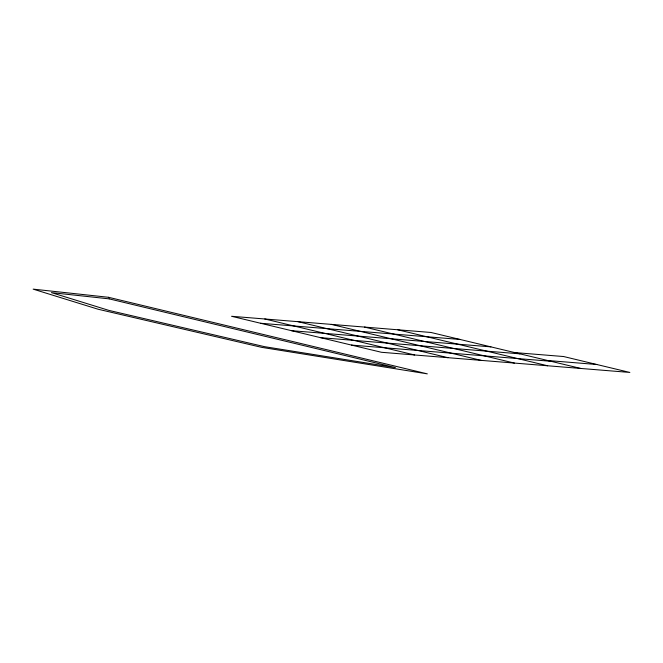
<?xml version="1.0" encoding="UTF-8"?>
<svg xmlns="http://www.w3.org/2000/svg" width="663" height="663" viewBox="0 0 663 663"><rect width="100%" height="100%" fill="white"/><g stroke="black" fill="none" stroke-linecap="round" stroke-linejoin="round"><path stroke-width="0.99" d="M260.617 323.271L460.031 339.448M291.513 330.688L490.918 346.865M514.637 352.567L563.625 356.537L629.85 372.44L381.449 352.285L231.553 316.284L430.958 332.47L580.863 368.471M320.577 337.666L519.991 353.851M547.746 360.515L596.741 364.493M351.473 345.083L550.878 361.269M397.725 329.768L547.621 365.769M364.493 327.074L514.389 363.075M331.251 324.373L481.156 360.374M298.019 321.679L447.923 357.68M264.786 318.986L414.69 354.987M108.508 297.289L33.15 289.134L98.19 309.256L261.653 347.346L427.328 373.866L108.508 297.289M109.171 298.864L51.441 292.623L108.947 310.408L264.554 346.674L395.413 367.609L109.171 298.864"/></g></svg>
